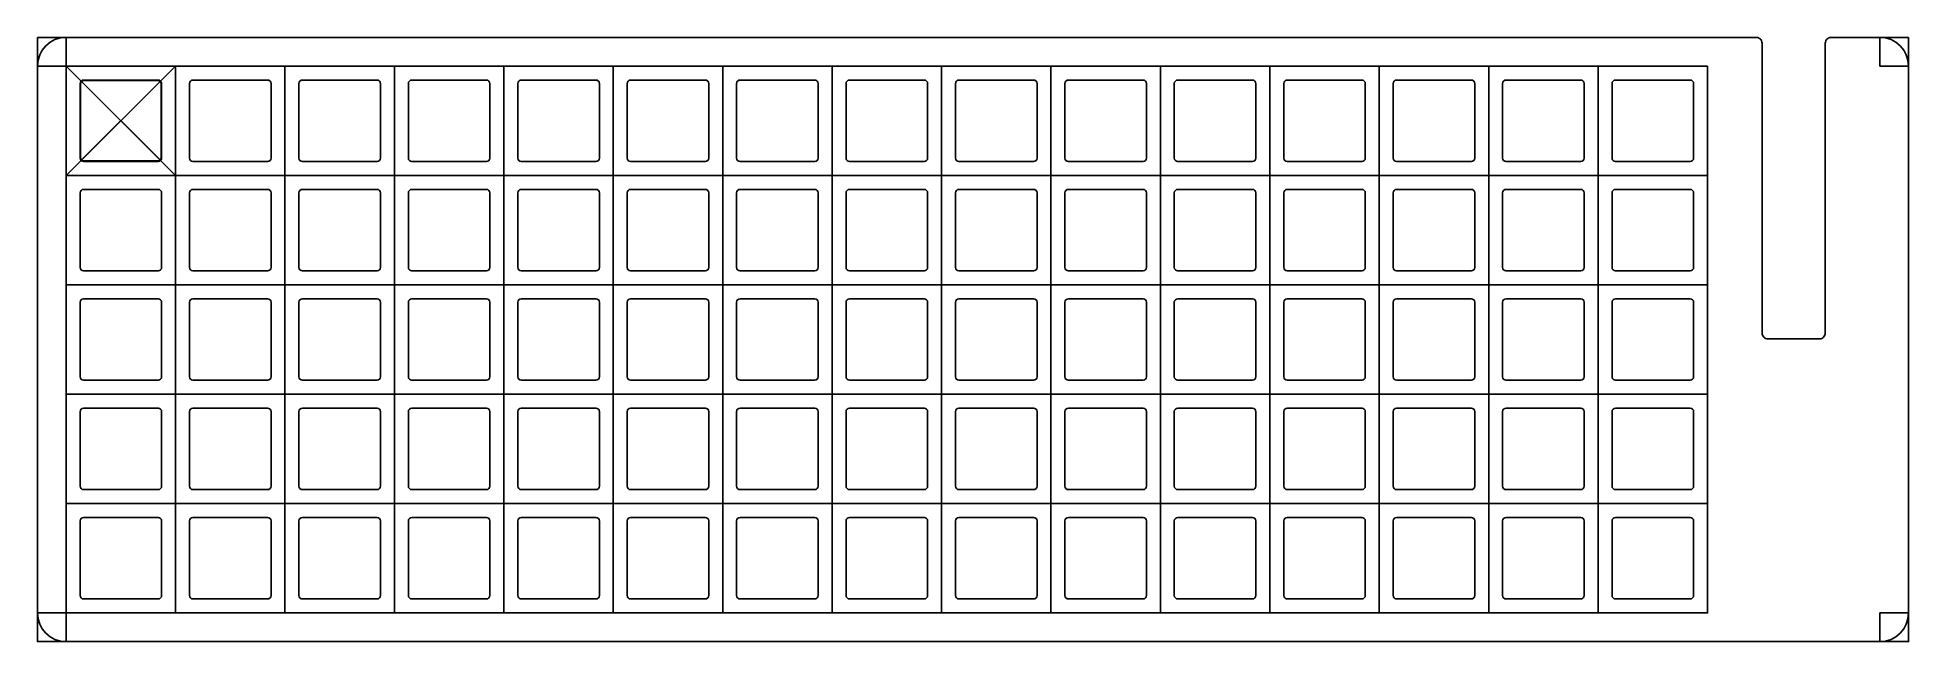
# Model space of a CAD drawing. Header units: millimetres. Extents: x 0 to 326, y -105 to 0.
import ezdxf

# ---------------------------------------------------------------- set-up
doc = ezdxf.new("R2010")
doc.units = ezdxf.units.MM
doc.layers.get('0').update_dxf_attribs({"linetype": 'CONTINUOUS'})

msp = doc.modelspace()

# ---------------------------------------------------------------- linework, layer by layer
for p, q in [((5, 0), (5, -5)), ((320.75, 0), (325.75, 0)), ((325.75, 0), (325.75, -5)), ((5, -5), (0, -5)), ((5, -5), (24.05, -24.05)), ((24.05, -5), (5, -24.05)), ((21.525, -7.525), (7.525, -21.525)), ((7.525, -7.525), (21.525, -21.525)), ((0, -100.25), (5, -100.25)), ((5, -100.25), (5, -105.25)), ((325.75, -100.25), (320.75, -100.25)), ((320.75, -100.25), (320.75, -105.25))]:
    msp.add_line(p, q)
for points in [[(0, 0), (5, 0), (299.25, 0, -0.4142136), (300.25, -1), (300.25, -51.5, 0.4142136), (301.25, -52.5), (310.25, -52.5, 0.4142136), (311.25, -51.5), (311.25, -1, -0.4142136), (312.25, 0), (320.75, 0), (320.75, -5), (325.75, -5), (325.75, -100.25), (325.75, -105.25), (320.75, -105.25), (5, -105.25), (0, -105.25), (0, -100.25), (0, -5)], [(7.425, -8.025), (7.425, -21.025, 0.4142136), (8.025, -21.625), (21.025, -21.625, 0.4142136), (21.625, -21.025), (21.625, -8.025, 0.4142136), (21.025, -7.425), (8.025, -7.425, 0.4142136)], [(21.025, -7.525), (8.025, -7.525, 0.4142136), (7.525, -8.025), (7.525, -21.025, 0.4142136), (8.025, -21.525), (21.025, -21.525, 0.4142136), (21.525, -21.025), (21.525, -8.025, 0.4142136)], [(27.075, -7.425, 0.4142136), (26.475, -8.025), (26.475, -21.025, 0.4142136), (27.075, -21.625), (40.075, -21.625, 0.4142136), (40.675, -21.025), (40.675, -8.025, 0.4142136), (40.075, -7.425)], [(46.125, -7.425, 0.4142136), (45.525, -8.025), (45.525, -21.025, 0.4142136), (46.125, -21.625), (59.125, -21.625, 0.4142136), (59.725, -21.025), (59.725, -8.025, 0.4142136), (59.125, -7.425)], [(65.175, -7.425, 0.4142136), (64.575, -8.025), (64.575, -21.025, 0.4142136), (65.175, -21.625), (78.175, -21.625, 0.4142136), (78.775, -21.025), (78.775, -8.025, 0.4142136), (78.175, -7.425)], [(84.225, -7.425, 0.4142136), (83.625, -8.025), (83.625, -21.025, 0.4142136), (84.225, -21.625), (97.225, -21.625, 0.4142136), (97.825, -21.025), (97.825, -8.025, 0.4142136), (97.225, -7.425)], [(103.275, -7.425, 0.4142136), (102.675, -8.025), (102.675, -21.025, 0.4142136), (103.275, -21.625), (116.275, -21.625, 0.4142136), (116.875, -21.025), (116.875, -8.025, 0.4142136), (116.275, -7.425)], [(122.325, -7.425, 0.4142136), (121.725, -8.025), (121.725, -21.025, 0.4142136), (122.325, -21.625), (135.325, -21.625, 0.4142136), (135.925, -21.025), (135.925, -8.025, 0.4142136), (135.325, -7.425)], [(141.375, -7.425, 0.4142136), (140.775, -8.025), (140.775, -21.025, 0.4142136), (141.375, -21.625), (154.375, -21.625, 0.4142136), (154.975, -21.025), (154.975, -8.025, 0.4142136), (154.375, -7.425)], [(160.425, -7.425, 0.4142136), (159.825, -8.025), (159.825, -21.025, 0.4142136), (160.425, -21.625), (173.425, -21.625, 0.4142136), (174.025, -21.025), (174.025, -8.025, 0.4142136), (173.425, -7.425)], [(179.475, -7.425, 0.4142136), (178.875, -8.025), (178.875, -21.025, 0.4142136), (179.475, -21.625), (192.475, -21.625, 0.4142136), (193.075, -21.025), (193.075, -8.025, 0.4142136), (192.475, -7.425)], [(198.525, -7.425, 0.4142136), (197.925, -8.025), (197.925, -21.025, 0.4142136), (198.525, -21.625), (211.525, -21.625, 0.4142136), (212.125, -21.025), (212.125, -8.025, 0.4142136), (211.525, -7.425)], [(217.575, -7.425, 0.4142136), (216.975, -8.025), (216.975, -21.025, 0.4142136), (217.575, -21.625), (230.575, -21.625, 0.4142136), (231.175, -21.025), (231.175, -8.025, 0.4142136), (230.575, -7.425)], [(236.625, -7.425, 0.4142136), (236.025, -8.025), (236.025, -21.025, 0.4142136), (236.625, -21.625), (249.625, -21.625, 0.4142136), (250.225, -21.025), (250.225, -8.025, 0.4142136), (249.625, -7.425)], [(255.675, -7.425, 0.4142136), (255.075, -8.025), (255.075, -21.025, 0.4142136), (255.675, -21.625), (268.675, -21.625, 0.4142136), (269.275, -21.025), (269.275, -8.025, 0.4142136), (268.675, -7.425)], [(274.725, -7.425, 0.4142136), (274.125, -8.025), (274.125, -21.025, 0.4142136), (274.725, -21.625), (287.725, -21.625, 0.4142136), (288.325, -21.025), (288.325, -8.025, 0.4142136), (287.725, -7.425)], [(8.025, -26.475, 0.4142136), (7.425, -27.075), (7.425, -40.075, 0.4142136), (8.025, -40.675), (21.025, -40.675, 0.4142136), (21.625, -40.075), (21.625, -27.075, 0.4142136), (21.025, -26.475)], [(27.075, -26.475, 0.4142136), (26.475, -27.075), (26.475, -40.075, 0.4142136), (27.075, -40.675), (40.075, -40.675, 0.4142136), (40.675, -40.075), (40.675, -27.075, 0.4142136), (40.075, -26.475)], [(46.125, -26.475, 0.4142136), (45.525, -27.075), (45.525, -40.075, 0.4142136), (46.125, -40.675), (59.125, -40.675, 0.4142136), (59.725, -40.075), (59.725, -27.075, 0.4142136), (59.125, -26.475)], [(65.175, -26.475, 0.4142136), (64.575, -27.075), (64.575, -40.075, 0.4142136), (65.175, -40.675), (78.175, -40.675, 0.4142136), (78.775, -40.075), (78.775, -27.075, 0.4142136), (78.175, -26.475)], [(84.225, -26.475, 0.4142136), (83.625, -27.075), (83.625, -40.075, 0.4142136), (84.225, -40.675), (97.225, -40.675, 0.4142136), (97.825, -40.075), (97.825, -27.075, 0.4142136), (97.225, -26.475)], [(103.275, -26.475, 0.4142136), (102.675, -27.075), (102.675, -40.075, 0.4142136), (103.275, -40.675), (116.275, -40.675, 0.4142136), (116.875, -40.075), (116.875, -27.075, 0.4142136), (116.275, -26.475)], [(122.325, -26.475, 0.4142136), (121.725, -27.075), (121.725, -40.075, 0.4142136), (122.325, -40.675), (135.325, -40.675, 0.4142136), (135.925, -40.075), (135.925, -27.075, 0.4142136), (135.325, -26.475)], [(141.375, -26.475, 0.4142136), (140.775, -27.075), (140.775, -40.075, 0.4142136), (141.375, -40.675), (154.375, -40.675, 0.4142136), (154.975, -40.075), (154.975, -27.075, 0.4142136), (154.375, -26.475)], [(160.425, -26.475, 0.4142136), (159.825, -27.075), (159.825, -40.075, 0.4142136), (160.425, -40.675), (173.425, -40.675, 0.4142136), (174.025, -40.075), (174.025, -27.075, 0.4142136), (173.425, -26.475)], [(179.475, -26.475, 0.4142136), (178.875, -27.075), (178.875, -40.075, 0.4142136), (179.475, -40.675), (192.475, -40.675, 0.4142136), (193.075, -40.075), (193.075, -27.075, 0.4142136), (192.475, -26.475)], [(198.525, -26.475, 0.4142136), (197.925, -27.075), (197.925, -40.075, 0.4142136), (198.525, -40.675), (211.525, -40.675, 0.4142136), (212.125, -40.075), (212.125, -27.075, 0.4142136), (211.525, -26.475)], [(217.575, -26.475, 0.4142136), (216.975, -27.075), (216.975, -40.075, 0.4142136), (217.575, -40.675), (230.575, -40.675, 0.4142136), (231.175, -40.075), (231.175, -27.075, 0.4142136), (230.575, -26.475)], [(236.625, -26.475, 0.4142136), (236.025, -27.075), (236.025, -40.075, 0.4142136), (236.625, -40.675), (249.625, -40.675, 0.4142136), (250.225, -40.075), (250.225, -27.075, 0.4142136), (249.625, -26.475)], [(255.675, -26.475, 0.4142136), (255.075, -27.075), (255.075, -40.075, 0.4142136), (255.675, -40.675), (268.675, -40.675, 0.4142136), (269.275, -40.075), (269.275, -27.075, 0.4142136), (268.675, -26.475)], [(274.725, -26.475, 0.4142136), (274.125, -27.075), (274.125, -40.075, 0.4142136), (274.725, -40.675), (287.725, -40.675, 0.4142136), (288.325, -40.075), (288.325, -27.075, 0.4142136), (287.725, -26.475)], [(8.025, -45.525, 0.4142136), (7.425, -46.125), (7.425, -59.125, 0.4142136), (8.025, -59.725), (21.025, -59.725, 0.4142136), (21.625, -59.125), (21.625, -46.125, 0.4142136), (21.025, -45.525)], [(27.075, -45.525, 0.4142136), (26.475, -46.125), (26.475, -59.125, 0.4142136), (27.075, -59.725), (40.075, -59.725, 0.4142136), (40.675, -59.125), (40.675, -46.125, 0.4142136), (40.075, -45.525)], [(46.125, -45.525, 0.4142136), (45.525, -46.125), (45.525, -59.125, 0.4142136), (46.125, -59.725), (59.125, -59.725, 0.4142136), (59.725, -59.125), (59.725, -46.125, 0.4142136), (59.125, -45.525)], [(65.175, -45.525, 0.4142136), (64.575, -46.125), (64.575, -59.125, 0.4142136), (65.175, -59.725), (78.175, -59.725, 0.4142136), (78.775, -59.125), (78.775, -46.125, 0.4142136), (78.175, -45.525)], [(84.225, -45.525, 0.4142136), (83.625, -46.125), (83.625, -59.125, 0.4142136), (84.225, -59.725), (97.225, -59.725, 0.4142136), (97.825, -59.125), (97.825, -46.125, 0.4142136), (97.225, -45.525)], [(103.275, -45.525, 0.4142136), (102.675, -46.125), (102.675, -59.125, 0.4142136), (103.275, -59.725), (116.275, -59.725, 0.4142136), (116.875, -59.125), (116.875, -46.125, 0.4142136), (116.275, -45.525)], [(122.325, -45.525, 0.4142136), (121.725, -46.125), (121.725, -59.125, 0.4142136), (122.325, -59.725), (135.325, -59.725, 0.4142136), (135.925, -59.125), (135.925, -46.125, 0.4142136), (135.325, -45.525)], [(141.375, -45.525, 0.4142136), (140.775, -46.125), (140.775, -59.125, 0.4142136), (141.375, -59.725), (154.375, -59.725, 0.4142136), (154.975, -59.125), (154.975, -46.125, 0.4142136), (154.375, -45.525)], [(160.425, -45.525, 0.4142136), (159.825, -46.125), (159.825, -59.125, 0.4142136), (160.425, -59.725), (173.425, -59.725, 0.4142136), (174.025, -59.125), (174.025, -46.125, 0.4142136), (173.425, -45.525)], [(179.475, -45.525, 0.4142136), (178.875, -46.125), (178.875, -59.125, 0.4142136), (179.475, -59.725), (192.475, -59.725, 0.4142136), (193.075, -59.125), (193.075, -46.125, 0.4142136), (192.475, -45.525)], [(198.525, -45.525, 0.4142136), (197.925, -46.125), (197.925, -59.125, 0.4142136), (198.525, -59.725), (211.525, -59.725, 0.4142136), (212.125, -59.125), (212.125, -46.125, 0.4142136), (211.525, -45.525)], [(217.575, -45.525, 0.4142136), (216.975, -46.125), (216.975, -59.125, 0.4142136), (217.575, -59.725), (230.575, -59.725, 0.4142136), (231.175, -59.125), (231.175, -46.125, 0.4142136), (230.575, -45.525)], [(236.625, -45.525, 0.4142136), (236.025, -46.125), (236.025, -59.125, 0.4142136), (236.625, -59.725), (249.625, -59.725, 0.4142136), (250.225, -59.125), (250.225, -46.125, 0.4142136), (249.625, -45.525)], [(255.675, -45.525, 0.4142136), (255.075, -46.125), (255.075, -59.125, 0.4142136), (255.675, -59.725), (268.675, -59.725, 0.4142136), (269.275, -59.125), (269.275, -46.125, 0.4142136), (268.675, -45.525)], [(274.725, -45.525, 0.4142136), (274.125, -46.125), (274.125, -59.125, 0.4142136), (274.725, -59.725), (287.725, -59.725, 0.4142136), (288.325, -59.125), (288.325, -46.125, 0.4142136), (287.725, -45.525)], [(8.025, -64.575, 0.4142136), (7.425, -65.175), (7.425, -78.175, 0.4142136), (8.025, -78.775), (21.025, -78.775, 0.4142136), (21.625, -78.175), (21.625, -65.175, 0.4142136), (21.025, -64.575)], [(27.075, -64.575, 0.4142136), (26.475, -65.175), (26.475, -78.175, 0.4142136), (27.075, -78.775), (40.075, -78.775, 0.4142136), (40.675, -78.175), (40.675, -65.175, 0.4142136), (40.075, -64.575)], [(46.125, -64.575, 0.4142136), (45.525, -65.175), (45.525, -78.175, 0.4142136), (46.125, -78.775), (59.125, -78.775, 0.4142136), (59.725, -78.175), (59.725, -65.175, 0.4142136), (59.125, -64.575)], [(65.175, -64.575, 0.4142136), (64.575, -65.175), (64.575, -78.175, 0.4142136), (65.175, -78.775), (78.175, -78.775, 0.4142136), (78.775, -78.175), (78.775, -65.175, 0.4142136), (78.175, -64.575)], [(84.225, -64.575, 0.4142136), (83.625, -65.175), (83.625, -78.175, 0.4142136), (84.225, -78.775), (97.225, -78.775, 0.4142136), (97.825, -78.175), (97.825, -65.175, 0.4142136), (97.225, -64.575)], [(103.275, -64.575, 0.4142136), (102.675, -65.175), (102.675, -78.175, 0.4142136), (103.275, -78.775), (116.275, -78.775, 0.4142136), (116.875, -78.175), (116.875, -65.175, 0.4142136), (116.275, -64.575)], [(122.325, -64.575, 0.4142136), (121.725, -65.175), (121.725, -78.175, 0.4142136), (122.325, -78.775), (135.325, -78.775, 0.4142136), (135.925, -78.175), (135.925, -65.175, 0.4142136), (135.325, -64.575)], [(141.375, -64.575, 0.4142136), (140.775, -65.175), (140.775, -78.175, 0.4142136), (141.375, -78.775), (154.375, -78.775, 0.4142136), (154.975, -78.175), (154.975, -65.175, 0.4142136), (154.375, -64.575)], [(160.425, -64.575, 0.4142136), (159.825, -65.175), (159.825, -78.175, 0.4142136), (160.425, -78.775), (173.425, -78.775, 0.4142136), (174.025, -78.175), (174.025, -65.175, 0.4142136), (173.425, -64.575)], [(179.475, -64.575, 0.4142136), (178.875, -65.175), (178.875, -78.175, 0.4142136), (179.475, -78.775), (192.475, -78.775, 0.4142136), (193.075, -78.175), (193.075, -65.175, 0.4142136), (192.475, -64.575)], [(198.525, -64.575, 0.4142136), (197.925, -65.175), (197.925, -78.175, 0.4142136), (198.525, -78.775), (211.525, -78.775, 0.4142136), (212.125, -78.175), (212.125, -65.175, 0.4142136), (211.525, -64.575)], [(217.575, -64.575, 0.4142136), (216.975, -65.175), (216.975, -78.175, 0.4142136), (217.575, -78.775), (230.575, -78.775, 0.4142136), (231.175, -78.175), (231.175, -65.175, 0.4142136), (230.575, -64.575)], [(236.625, -64.575, 0.4142136), (236.025, -65.175), (236.025, -78.175, 0.4142136), (236.625, -78.775), (249.625, -78.775, 0.4142136), (250.225, -78.175), (250.225, -65.175, 0.4142136), (249.625, -64.575)], [(255.675, -64.575, 0.4142136), (255.075, -65.175), (255.075, -78.175, 0.4142136), (255.675, -78.775), (268.675, -78.775, 0.4142136), (269.275, -78.175), (269.275, -65.175, 0.4142136), (268.675, -64.575)], [(274.725, -64.575, 0.4142136), (274.125, -65.175), (274.125, -78.175, 0.4142136), (274.725, -78.775), (287.725, -78.775, 0.4142136), (288.325, -78.175), (288.325, -65.175, 0.4142136), (287.725, -64.575)], [(8.025, -83.625, 0.4142136), (7.425, -84.225), (7.425, -97.225, 0.4142136), (8.025, -97.825), (21.025, -97.825, 0.4142136), (21.625, -97.225), (21.625, -84.225, 0.4142136), (21.025, -83.625)], [(27.075, -83.625, 0.4142136), (26.475, -84.225), (26.475, -97.225, 0.4142136), (27.075, -97.825), (40.075, -97.825, 0.4142136), (40.675, -97.225), (40.675, -84.225, 0.4142136), (40.075, -83.625)], [(46.125, -83.625, 0.4142136), (45.525, -84.225), (45.525, -97.225, 0.4142136), (46.125, -97.825), (59.125, -97.825, 0.4142136), (59.725, -97.225), (59.725, -84.225, 0.4142136), (59.125, -83.625)], [(65.175, -83.625, 0.4142136), (64.575, -84.225), (64.575, -97.225, 0.4142136), (65.175, -97.825), (78.175, -97.825, 0.4142136), (78.775, -97.225), (78.775, -84.225, 0.4142136), (78.175, -83.625)], [(84.225, -83.625, 0.4142136), (83.625, -84.225), (83.625, -97.225, 0.4142136), (84.225, -97.825), (97.225, -97.825, 0.4142136), (97.825, -97.225), (97.825, -84.225, 0.4142136), (97.225, -83.625)], [(103.275, -83.625, 0.4142136), (102.675, -84.225), (102.675, -97.225, 0.4142136), (103.275, -97.825), (116.275, -97.825, 0.4142136), (116.875, -97.225), (116.875, -84.225, 0.4142136), (116.275, -83.625)], [(122.325, -83.625, 0.4142136), (121.725, -84.225), (121.725, -97.225, 0.4142136), (122.325, -97.825), (135.325, -97.825, 0.4142136), (135.925, -97.225), (135.925, -84.225, 0.4142136), (135.325, -83.625)], [(141.375, -83.625, 0.4142136), (140.775, -84.225), (140.775, -97.225, 0.4142136), (141.375, -97.825), (154.375, -97.825, 0.4142136), (154.975, -97.225), (154.975, -84.225, 0.4142136), (154.375, -83.625)], [(160.425, -83.625, 0.4142136), (159.825, -84.225), (159.825, -97.225, 0.4142136), (160.425, -97.825), (173.425, -97.825, 0.4142136), (174.025, -97.225), (174.025, -84.225, 0.4142136), (173.425, -83.625)], [(179.475, -83.625, 0.4142136), (178.875, -84.225), (178.875, -97.225, 0.4142136), (179.475, -97.825), (192.475, -97.825, 0.4142136), (193.075, -97.225), (193.075, -84.225, 0.4142136), (192.475, -83.625)], [(198.525, -83.625, 0.4142136), (197.925, -84.225), (197.925, -97.225, 0.4142136), (198.525, -97.825), (211.525, -97.825, 0.4142136), (212.125, -97.225), (212.125, -84.225, 0.4142136), (211.525, -83.625)], [(217.575, -83.625, 0.4142136), (216.975, -84.225), (216.975, -97.225, 0.4142136), (217.575, -97.825), (230.575, -97.825, 0.4142136), (231.175, -97.225), (231.175, -84.225, 0.4142136), (230.575, -83.625)], [(236.625, -83.625, 0.4142136), (236.025, -84.225), (236.025, -97.225, 0.4142136), (236.625, -97.825), (249.625, -97.825, 0.4142136), (250.225, -97.225), (250.225, -84.225, 0.4142136), (249.625, -83.625)], [(255.675, -83.625, 0.4142136), (255.075, -84.225), (255.075, -97.225, 0.4142136), (255.675, -97.825), (268.675, -97.825, 0.4142136), (269.275, -97.225), (269.275, -84.225, 0.4142136), (268.675, -83.625)], [(274.725, -83.625, 0.4142136), (274.125, -84.225), (274.125, -97.225, 0.4142136), (274.725, -97.825), (287.725, -97.825, 0.4142136), (288.325, -97.225), (288.325, -84.225, 0.4142136), (287.725, -83.625)]]:
    msp.add_lwpolyline(points, format="xyb", close=True)
for points in [[(5, -5), (24.05, -5), (24.05, -24.05), (5, -24.05)], [(43.1, -5), (43.1, -24.05), (24.05, -24.05), (24.05, -5)], [(62.15, -5), (62.15, -24.05), (43.1, -24.05), (43.1, -5)], [(81.2, -5), (81.2, -24.05), (62.15, -24.05), (62.15, -5)], [(100.25, -5), (100.25, -24.05), (81.2, -24.05), (81.2, -5)], [(119.3, -5), (119.3, -24.05), (100.25, -24.05), (100.25, -5)], [(138.35, -5), (138.35, -24.05), (119.3, -24.05), (119.3, -5)], [(157.4, -5), (157.4, -24.05), (138.35, -24.05), (138.35, -5)], [(176.45, -5), (176.45, -24.05), (157.4, -24.05), (157.4, -5)], [(195.5, -5), (195.5, -24.05), (176.45, -24.05), (176.45, -5)], [(214.55, -5), (214.55, -24.05), (195.5, -24.05), (195.5, -5)], [(233.6, -5), (233.6, -24.05), (214.55, -24.05), (214.55, -5)], [(252.65, -5), (252.65, -24.05), (233.6, -24.05), (233.6, -5)], [(271.7, -5), (271.7, -24.05), (252.65, -24.05), (252.65, -5)], [(290.75, -5), (290.75, -24.05), (271.7, -24.05), (271.7, -5)], [(24.05, -24.05), (24.05, -43.1), (5, -43.1), (5, -24.05)], [(43.1, -24.05), (43.1, -43.1), (24.05, -43.1), (24.05, -24.05)], [(62.15, -24.05), (62.15, -43.1), (43.1, -43.1), (43.1, -24.05)], [(81.2, -24.05), (81.2, -43.1), (62.15, -43.1), (62.15, -24.05)], [(100.25, -24.05), (100.25, -43.1), (81.2, -43.1), (81.2, -24.05)], [(119.3, -24.05), (119.3, -43.1), (100.25, -43.1), (100.25, -24.05)], [(138.35, -24.05), (138.35, -43.1), (119.3, -43.1), (119.3, -24.05)], [(157.4, -24.05), (157.4, -43.1), (138.35, -43.1), (138.35, -24.05)], [(176.45, -24.05), (176.45, -43.1), (157.4, -43.1), (157.4, -24.05)], [(195.5, -24.05), (195.5, -43.1), (176.45, -43.1), (176.45, -24.05)], [(214.55, -24.05), (214.55, -43.1), (195.5, -43.1), (195.5, -24.05)], [(233.6, -24.05), (233.6, -43.1), (214.55, -43.1), (214.55, -24.05)], [(252.65, -24.05), (252.65, -43.1), (233.6, -43.1), (233.6, -24.05)], [(271.7, -24.05), (271.7, -43.1), (252.65, -43.1), (252.65, -24.05)], [(290.75, -24.05), (290.75, -43.1), (271.7, -43.1), (271.7, -24.05)], [(24.05, -43.1), (24.05, -62.15), (5, -62.15), (5, -43.1)], [(43.1, -43.1), (43.1, -62.15), (24.05, -62.15), (24.05, -43.1)], [(62.15, -43.1), (62.15, -62.15), (43.1, -62.15), (43.1, -43.1)], [(81.2, -43.1), (81.2, -62.15), (62.15, -62.15), (62.15, -43.1)], [(100.25, -43.1), (100.25, -62.15), (81.2, -62.15), (81.2, -43.1)], [(119.3, -43.1), (119.3, -62.15), (100.25, -62.15), (100.25, -43.1)], [(138.35, -43.1), (138.35, -62.15), (119.3, -62.15), (119.3, -43.1)], [(157.4, -43.1), (157.4, -62.15), (138.35, -62.15), (138.35, -43.1)], [(176.45, -43.1), (176.45, -62.15), (157.4, -62.15), (157.4, -43.1)], [(195.5, -43.1), (195.5, -62.15), (176.45, -62.15), (176.45, -43.1)], [(214.55, -43.1), (214.55, -62.15), (195.5, -62.15), (195.5, -43.1)], [(233.6, -43.1), (233.6, -62.15), (214.55, -62.15), (214.55, -43.1)], [(252.65, -43.1), (252.65, -62.15), (233.6, -62.15), (233.6, -43.1)], [(271.7, -43.1), (271.7, -62.15), (252.65, -62.15), (252.65, -43.1)], [(290.75, -43.1), (290.75, -62.15), (271.7, -62.15), (271.7, -43.1)], [(24.05, -62.15), (24.05, -81.2), (5, -81.2), (5, -62.15)], [(43.1, -62.15), (43.1, -81.2), (24.05, -81.2), (24.05, -62.15)], [(62.15, -62.15), (62.15, -81.2), (43.1, -81.2), (43.1, -62.15)], [(81.2, -62.15), (81.2, -81.2), (62.15, -81.2), (62.15, -62.15)], [(100.25, -62.15), (100.25, -81.2), (81.2, -81.2), (81.2, -62.15)], [(119.3, -62.15), (119.3, -81.2), (100.25, -81.2), (100.25, -62.15)], [(138.35, -62.15), (138.35, -81.2), (119.3, -81.2), (119.3, -62.15)], [(157.4, -62.15), (157.4, -81.2), (138.35, -81.2), (138.35, -62.15)], [(176.45, -62.15), (176.45, -81.2), (157.4, -81.2), (157.4, -62.15)], [(195.5, -62.15), (195.5, -81.2), (176.45, -81.2), (176.45, -62.15)], [(214.55, -62.15), (214.55, -81.2), (195.5, -81.2), (195.5, -62.15)], [(233.6, -62.15), (233.6, -81.2), (214.55, -81.2), (214.55, -62.15)], [(252.65, -62.15), (252.65, -81.2), (233.6, -81.2), (233.6, -62.15)], [(271.7, -62.15), (271.7, -81.2), (252.65, -81.2), (252.65, -62.15)], [(290.75, -62.15), (290.75, -81.2), (271.7, -81.2), (271.7, -62.15)], [(24.05, -81.2), (24.05, -100.25), (5, -100.25), (5, -81.2)], [(43.1, -81.2), (43.1, -100.25), (24.05, -100.25), (24.05, -81.2)], [(62.15, -81.2), (62.15, -100.25), (43.1, -100.25), (43.1, -81.2)], [(81.2, -81.2), (81.2, -100.25), (62.15, -100.25), (62.15, -81.2)], [(100.25, -81.2), (100.25, -100.25), (81.2, -100.25), (81.2, -81.2)], [(119.3, -81.2), (119.3, -100.25), (100.25, -100.25), (100.25, -81.2)], [(138.35, -81.2), (138.35, -100.25), (119.3, -100.25), (119.3, -81.2)], [(157.4, -81.2), (157.4, -100.25), (138.35, -100.25), (138.35, -81.2)], [(176.45, -81.2), (176.45, -100.25), (157.4, -100.25), (157.4, -81.2)], [(195.5, -81.2), (195.5, -100.25), (176.45, -100.25), (176.45, -81.2)], [(214.55, -81.2), (214.55, -100.25), (195.5, -100.25), (195.5, -81.2)], [(233.6, -81.2), (233.6, -100.25), (214.55, -100.25), (214.55, -81.2)], [(252.65, -81.2), (252.65, -100.25), (233.6, -100.25), (233.6, -81.2)], [(271.7, -81.2), (271.7, -100.25), (252.65, -100.25), (252.65, -81.2)], [(290.75, -81.2), (290.75, -100.25), (271.7, -100.25), (271.7, -81.2)]]:
    msp.add_lwpolyline(points, close=True)
for centre, start, end in [((5, -5), 90, 180), ((320.75, -5), 0, 90), ((5, -100.25), 180, 270), ((320.75, -100.25), -90, 0)]:
    msp.add_arc(centre, 5, start, end)

doc.saveas('drawing.dxf')
